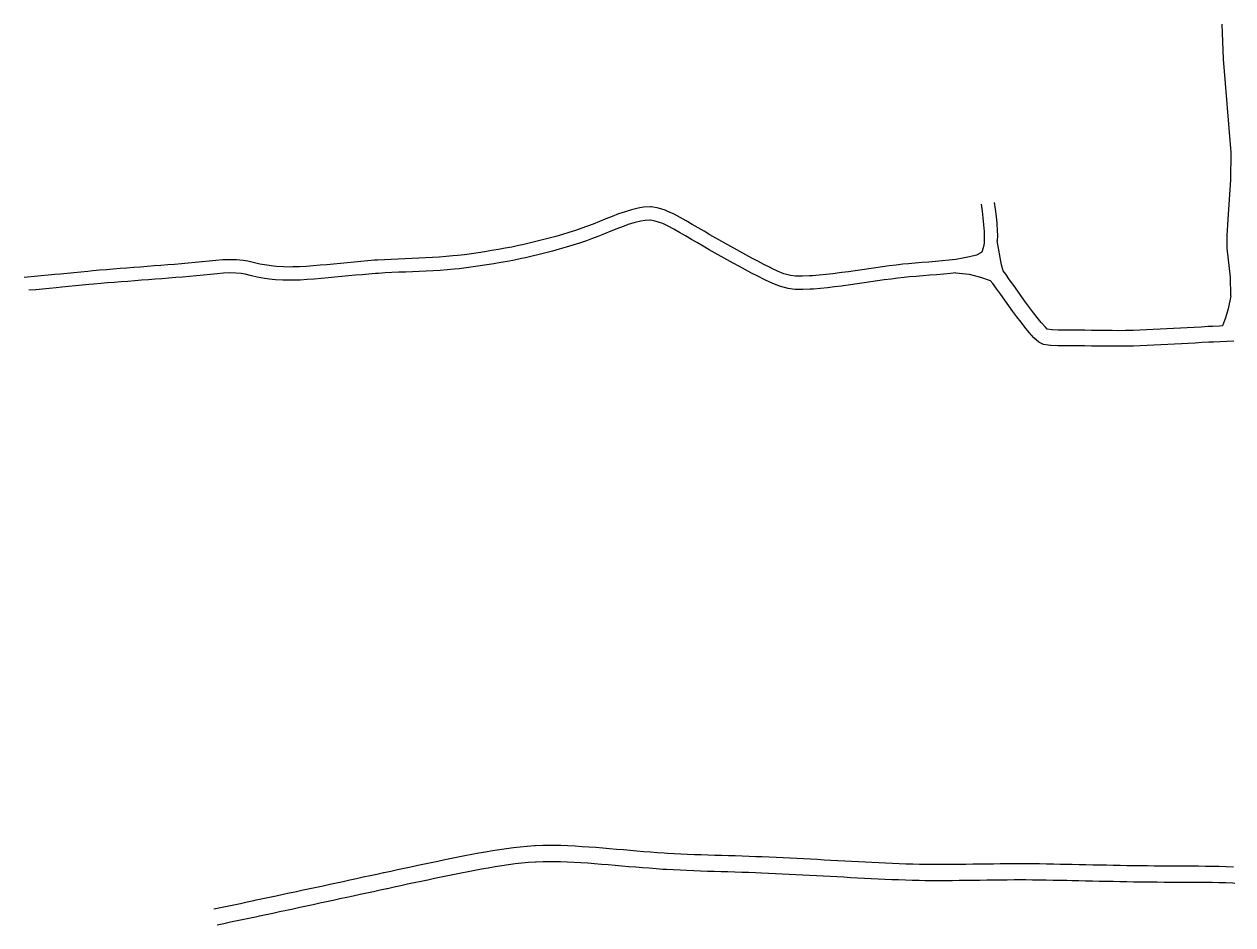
# Model space of a CAD drawing. Extents: x 563510 to 564800, y 3598549 to 3601000.
# Drawn here: x 563751.5 to 563927.9, y 3599613.4 to 3599744.9 of the extents above; entities that cross this region are included whole.
import ezdxf

# ---------------------------------------------------------------- set-up
doc = ezdxf.new("R2010")
doc.units = 0
doc.layers.add('JT_JT', color=252, linetype='CONTINUOUS')

msp = doc.modelspace()

# ---------------------------------------------------------------- linework, layer by layer
at = {"layer": 'JT_JT', "linetype": 'CONTINUOUS'}
for points in [[(563927.6, 3599705.22), (563927.58, 3599707.98), (563927.09, 3599712.19), (563927.08, 3599713.98), (563927.2, 3599716.41), (563927.63, 3599722.14), (563927.66, 3599726.13), (563926.55, 3599739.79), (563926.36, 3599744.88)], [(563891.18, 3599718.62), (563891.31, 3599717.61), (563891.43, 3599716.61), (563891.53, 3599715.62), (563891.6, 3599714.63), (563891.61, 3599714), (563891.6, 3599713.01), (563891.56, 3599712.6), (563891.26, 3599711.63), (563891.14, 3599711.49), (563890.48, 3599711.18), (563889.49, 3599710.91), (563888.49, 3599710.71), (563887.5, 3599710.55), (563886.51, 3599710.43), (563885.51, 3599710.33), (563884.52, 3599710.24), (563883.53, 3599710.16), (563882.54, 3599710.09), (563881.55, 3599710.01), (563880.56, 3599709.92), (563879.76, 3599709.85), (563878.77, 3599709.73), (563877.78, 3599709.61), (563876.78, 3599709.47), (563875.79, 3599709.33), (563874.8, 3599709.19), (563873.81, 3599709.04), (563872.82, 3599708.9), (563871.83, 3599708.76), (563870.84, 3599708.62), (563870.53, 3599708.58), (563869.54, 3599708.46), (563868.55, 3599708.35), (563867.55, 3599708.25), (563866.55, 3599708.16), (563866.12, 3599708.13), (563865.12, 3599708.09), (563864.11, 3599708.11), (563863.37, 3599708.21), (563862.41, 3599708.46), (563861.48, 3599708.83), (563860.56, 3599709.27), (563860.38, 3599709.35), (563859.48, 3599709.81), (563858.59, 3599710.28), (563857.71, 3599710.75), (563856.83, 3599711.23), (563855.95, 3599711.71), (563855.08, 3599712.19), (563854.21, 3599712.68), (563853.34, 3599713.17), (563852.47, 3599713.66), (563851.6, 3599714.15), (563850.74, 3599714.65), (563849.87, 3599715.15), (563849.01, 3599715.65), (563849, 3599715.65), (563848.14, 3599716.17), (563847.27, 3599716.66), (563846.39, 3599717.14), (563845.48, 3599717.56), (563845.05, 3599717.73), (563844.09, 3599718.03), (563843.1, 3599718.2), (563842.92, 3599718.21), (563841.92, 3599718.17), (563841.14, 3599718.04), (563840.17, 3599717.81), (563839.22, 3599717.51), (563838.27, 3599717.18), (563837.34, 3599716.83), (563836.41, 3599716.46), (563835.48, 3599716.08), (563834.55, 3599715.71), (563833.61, 3599715.35), (563832.93, 3599715.1), (563831.98, 3599714.77), (563831.03, 3599714.47), (563830.07, 3599714.19), (563829.11, 3599713.91), (563828.14, 3599713.65), (563827.17, 3599713.39), (563826.2, 3599713.15), (563825.23, 3599712.91), (563824.26, 3599712.68), (563823.69, 3599712.56), (563822.71, 3599712.36), (563821.72, 3599712.17), (563820.74, 3599712), (563819.75, 3599711.83), (563818.77, 3599711.67), (563817.78, 3599711.52), (563816.79, 3599711.37), (563815.8, 3599711.24), (563814.8, 3599711.12), (563814.09, 3599711.05), (563813.1, 3599710.96), (563812.1, 3599710.89), (563811.1, 3599710.83), (563810.1, 3599710.78), (563809.11, 3599710.73), (563808.11, 3599710.69), (563807.11, 3599710.65), (563806.11, 3599710.6), (563805.11, 3599710.56), (563804.11, 3599710.51), (563803.11, 3599710.45), (563802.68, 3599710.42), (563801.68, 3599710.34), (563800.69, 3599710.26), (563799.69, 3599710.17), (563798.69, 3599710.07), (563797.7, 3599709.97), (563796.7, 3599709.88), (563795.71, 3599709.78), (563794.71, 3599709.69), (563793.71, 3599709.61), (563792.72, 3599709.54), (563791.72, 3599709.48), (563790.72, 3599709.45), (563790.36, 3599709.44), (563789.36, 3599709.46), (563788.36, 3599709.51), (563787.92, 3599709.55), (563786.93, 3599709.69), (563785.95, 3599709.88), (563785.16, 3599710.06), (563784.19, 3599710.28), (563783.51, 3599710.4), (563782.53, 3599710.5), (563781.53, 3599710.51), (563780.53, 3599710.47), (563779.53, 3599710.39), (563778.52, 3599710.29), (563777.52, 3599710.19), (563777.49, 3599710.19), (563776.49, 3599710.09), (563775.49, 3599710), (563774.49, 3599709.91), (563773.49, 3599709.83), (563772.5, 3599709.75), (563771.5, 3599709.67), (563770.51, 3599709.59), (563769.51, 3599709.51), (563768.51, 3599709.44), (563767.52, 3599709.36), (563766.52, 3599709.28), (563765.53, 3599709.21), (563764.53, 3599709.13), (563763.54, 3599709.05), (563762.54, 3599708.96), (563761.55, 3599708.88), (563760.81, 3599708.81), (563759.81, 3599708.71), (563758.81, 3599708.61), (563757.82, 3599708.51), (563756.82, 3599708.41), (563756.04, 3599708.33), (563755.04, 3599708.24), (563754.04, 3599708.15), (563753.05, 3599708.07), (563752.05, 3599707.98), (563751.54, 3599707.93)], [(563893.1, 3599718.87), (563893.23, 3599717.86), (563893.36, 3599716.83), (563893.46, 3599715.78), (563893.54, 3599714.72), (563893.56, 3599714.05), (563893.54, 3599713.26)], [(563887.48, 3599708.59), (563886.72, 3599708.5), (563885.69, 3599708.39), (563884.68, 3599708.31), (563883.68, 3599708.23), (563882.69, 3599708.15), (563881.71, 3599708.07), (563880.74, 3599707.99), (563879.96, 3599707.92), (563879, 3599707.81), (563878.03, 3599707.68), (563877.05, 3599707.55), (563876.07, 3599707.41), (563875.08, 3599707.27), (563874.09, 3599707.12), (563873.1, 3599706.98), (563872.1, 3599706.84), (563871.09, 3599706.7), (563870.78, 3599706.66), (563869.77, 3599706.53), (563868.75, 3599706.42), (563867.73, 3599706.31), (563866.7, 3599706.23), (563866.25, 3599706.2), (563865.15, 3599706.15), (563863.97, 3599706.17), (563863.01, 3599706.3), (563861.78, 3599706.63), (563860.69, 3599707.06), (563859.7, 3599707.52), (563859.51, 3599707.62), (563858.59, 3599708.09), (563857.68, 3599708.56), (563856.79, 3599709.04), (563855.9, 3599709.52), (563855.01, 3599710.01), (563854.14, 3599710.5), (563853.26, 3599710.99), (563852.39, 3599711.48), (563851.51, 3599711.97), (563850.64, 3599712.46), (563849.77, 3599712.96), (563848.9, 3599713.47), (563848.02, 3599713.98), (563848.02, 3599713.98), (563847.16, 3599714.49), (563846.32, 3599714.97), (563845.52, 3599715.4), (563844.73, 3599715.77), (563844.37, 3599715.91), (563843.62, 3599716.15), (563842.94, 3599716.26), (563842.83, 3599716.27), (563842.15, 3599716.24), (563841.53, 3599716.14), (563840.69, 3599715.93), (563839.82, 3599715.67), (563838.94, 3599715.36), (563838.04, 3599715.02), (563837.13, 3599714.66), (563836.2, 3599714.28), (563835.26, 3599713.91), (563834.3, 3599713.53), (563833.58, 3599713.27), (563832.58, 3599712.93), (563831.6, 3599712.62), (563830.61, 3599712.32), (563829.63, 3599712.04), (563828.64, 3599711.77), (563827.66, 3599711.51), (563826.67, 3599711.26), (563825.68, 3599711.02), (563824.68, 3599710.79), (563824.09, 3599710.66), (563823.08, 3599710.45), (563822.08, 3599710.26), (563821.07, 3599710.08), (563820.07, 3599709.91), (563819.07, 3599709.75), (563818.06, 3599709.6), (563817.06, 3599709.45), (563816.04, 3599709.31), (563815.02, 3599709.19), (563814.28, 3599709.11), (563813.25, 3599709.02), (563812.23, 3599708.95), (563811.21, 3599708.89), (563810.2, 3599708.84), (563809.19, 3599708.79), (563808.19, 3599708.75), (563807.19, 3599708.71), (563806.19, 3599708.67), (563805.2, 3599708.62), (563804.22, 3599708.57), (563803.24, 3599708.51), (563802.82, 3599708.48), (563801.84, 3599708.41), (563800.86, 3599708.32), (563799.87, 3599708.23), (563798.88, 3599708.14), (563797.89, 3599708.04), (563796.89, 3599707.94), (563795.89, 3599707.85), (563794.88, 3599707.76), (563793.86, 3599707.67), (563792.84, 3599707.6), (563791.81, 3599707.54), (563790.76, 3599707.51), (563790.37, 3599707.5), (563789.3, 3599707.52), (563788.2, 3599707.58), (563787.71, 3599707.62), (563786.61, 3599707.78), (563785.55, 3599707.98), (563784.72, 3599708.16), (563783.78, 3599708.38), (563783.22, 3599708.48), (563782.43, 3599708.56), (563781.57, 3599708.57), (563780.65, 3599708.53), (563779.7, 3599708.46), (563778.72, 3599708.36), (563777.71, 3599708.26), (563777.69, 3599708.25), (563776.67, 3599708.15), (563775.66, 3599708.06), (563774.66, 3599707.98), (563773.65, 3599707.89), (563772.65, 3599707.81), (563771.65, 3599707.73), (563770.66, 3599707.66), (563769.66, 3599707.58), (563768.66, 3599707.5), (563767.67, 3599707.42), (563766.67, 3599707.35), (563765.68, 3599707.27), (563764.69, 3599707.19), (563763.69, 3599707.11), (563762.71, 3599707.03), (563761.72, 3599706.94), (563760.99, 3599706.88), (563760, 3599706.78), (563759.01, 3599706.68), (563758.02, 3599706.58), (563757.02, 3599706.48), (563756.22, 3599706.4), (563755.21, 3599706.31), (563754.21, 3599706.22), (563753.22, 3599706.13), (563752.24, 3599706.05)], [(563894.4, 3599708.87), (563894.13, 3599709.75), (563893.54, 3599713.26)], [(563887.48, 3599708.59), (563889.42, 3599708.41), (563891.1, 3599707.98), (563892.5, 3599707.48)], [(563926.38, 3599700.84), (563925.95, 3599700.82), (563924.95, 3599700.77), (563924.27, 3599700.74), (563923.26, 3599700.68), (563922.26, 3599700.63), (563921.26, 3599700.57), (563920.26, 3599700.51), (563919.27, 3599700.46), (563918.27, 3599700.4), (563917.28, 3599700.35), (563916.29, 3599700.3), (563915.3, 3599700.26), (563914.32, 3599700.22), (563913.34, 3599700.19), (563912.36, 3599700.16), (563912.25, 3599700.16), (563911.27, 3599700.15), (563910.29, 3599700.16), (563909.3, 3599700.16), (563908.3, 3599700.18), (563907.3, 3599700.19), (563906.3, 3599700.21), (563905.3, 3599700.22), (563904.29, 3599700.23), (563903.36, 3599700.24), (563902.4, 3599700.24), (563901.52, 3599700.28), (563901.48, 3599700.28), (563900.87, 3599700.37), (563900.82, 3599700.38), (563900.56, 3599700.65), (563899.95, 3599701.34), (563899.36, 3599702.06), (563898.82, 3599702.76), (563898.24, 3599703.53), (563897.66, 3599704.32), (563897.08, 3599705.12), (563896.51, 3599705.92), (563895.93, 3599706.74), (563895.34, 3599707.56), (563894.76, 3599708.38), (563894.4, 3599708.87)], [(563928.06, 3599698.63), (563927.06, 3599698.59), (563926.06, 3599698.54), (563925.06, 3599698.49), (563924.39, 3599698.46), (563923.39, 3599698.4), (563922.39, 3599698.35), (563921.39, 3599698.29), (563920.39, 3599698.23), (563919.39, 3599698.18), (563918.4, 3599698.12), (563917.4, 3599698.07), (563916.4, 3599698.02), (563915.4, 3599697.97), (563914.4, 3599697.93), (563913.4, 3599697.9), (563912.4, 3599697.88), (563912.28, 3599697.88), (563911.28, 3599697.87), (563910.28, 3599697.87), (563909.27, 3599697.88), (563908.27, 3599697.89), (563907.27, 3599697.91), (563906.27, 3599697.92), (563905.27, 3599697.94), (563904.27, 3599697.95), (563903.35, 3599697.96), (563902.36, 3599697.96), (563901.36, 3599698), (563901.31, 3599698), (563900.3, 3599698.15), (563899.58, 3599698.46), (563898.86, 3599699.11), (563898.2, 3599699.87), (563897.57, 3599700.65), (563897, 3599701.37), (563896.4, 3599702.17), (563895.81, 3599702.97), (563895.23, 3599703.79), (563894.64, 3599704.6), (563894.06, 3599705.42), (563893.48, 3599706.23), (563892.9, 3599707.05), (563892.5, 3599707.48)], [(563927.6, 3599705.22), (563927.2, 3599703.33), (563926.85, 3599702), (563926.38, 3599700.84)], [(563779.2, 3599615.75), (563780.18, 3599615.95), (563781.16, 3599616.16), (563782.13, 3599616.36), (563783.11, 3599616.57), (563784.09, 3599616.78), (563785.06, 3599616.98), (563785.4, 3599617.06), (563786.38, 3599617.26), (563787.35, 3599617.47), (563788.33, 3599617.68), (563789.31, 3599617.89), (563790.28, 3599618.1), (563791.26, 3599618.31), (563792.24, 3599618.52), (563793.21, 3599618.73), (563794.19, 3599618.94), (563795.17, 3599619.15), (563796.15, 3599619.36), (563797.12, 3599619.57), (563798.1, 3599619.78), (563799.08, 3599619.99), (563800.05, 3599620.21), (563801.03, 3599620.42), (563802.01, 3599620.63), (563802.99, 3599620.84), (563803.97, 3599621.05), (563804.06, 3599621.07), (563805.04, 3599621.28), (563806.02, 3599621.49), (563807, 3599621.7), (563807.98, 3599621.92), (563808.96, 3599622.12), (563809.94, 3599622.33), (563810.93, 3599622.54), (563811.91, 3599622.75), (563812.9, 3599622.95), (563813.88, 3599623.15), (563814.87, 3599623.35), (563815.86, 3599623.55), (563816.86, 3599623.74), (563817.86, 3599623.92), (563818.86, 3599624.1), (563819.86, 3599624.27), (563820.88, 3599624.43), (563821.9, 3599624.58), (563822.92, 3599624.72), (563823.9, 3599624.83), (563824.94, 3599624.93), (563826.01, 3599625.01), (563826.13, 3599625.01), (563827.2, 3599625.05), (563828.25, 3599625.06), (563828.82, 3599625.06), (563829.86, 3599625.04), (563830.89, 3599625), (563831.92, 3599624.95), (563832.94, 3599624.89), (563833.95, 3599624.82), (563834.96, 3599624.75), (563835.97, 3599624.67), (563836.97, 3599624.58), (563837.98, 3599624.5), (563838.97, 3599624.41), (563839.97, 3599624.33), (563840.96, 3599624.24), (563841.95, 3599624.16), (563842.94, 3599624.08), (563843.93, 3599624), (563844.91, 3599623.94), (563845.39, 3599623.91), (563846.37, 3599623.85), (563847.35, 3599623.8), (563848.34, 3599623.76), (563849.33, 3599623.72), (563850.32, 3599623.68), (563851.32, 3599623.65), (563852.31, 3599623.62), (563853.31, 3599623.59), (563854.31, 3599623.56), (563855.31, 3599623.53), (563856.31, 3599623.5), (563857.32, 3599623.46), (563858.32, 3599623.43), (563859.25, 3599623.39), (563860.26, 3599623.35), (563861.26, 3599623.31), (563862.27, 3599623.26), (563863.27, 3599623.21), (563864.27, 3599623.16), (563865.27, 3599623.1), (563866.27, 3599623.05), (563867.28, 3599623), (563868.27, 3599622.94), (563869.27, 3599622.88), (563870.27, 3599622.83), (563871.27, 3599622.77), (563872.27, 3599622.72), (563873.26, 3599622.67), (563874.26, 3599622.62), (563875.25, 3599622.56), (563876.25, 3599622.52), (563877.24, 3599622.47), (563878.23, 3599622.43), (563879.22, 3599622.39), (563880.21, 3599622.35), (563881.19, 3599622.32), (563882.18, 3599622.3), (563883.02, 3599622.28), (563884.01, 3599622.27), (563884.99, 3599622.27), (563885.98, 3599622.27), (563886.97, 3599622.28), (563887.96, 3599622.29), (563888.96, 3599622.3), (563889.95, 3599622.32), (563890.95, 3599622.33), (563891.95, 3599622.35), (563892.96, 3599622.36), (563893.96, 3599622.38), (563894.97, 3599622.38), (563895.98, 3599622.39), (563896.68, 3599622.39), (563897.69, 3599622.39), (563898.7, 3599622.38), (563899.71, 3599622.37), (563900.72, 3599622.35), (563901.72, 3599622.33), (563902.72, 3599622.31), (563903.73, 3599622.29), (563904.47, 3599622.28), (563905.47, 3599622.25), (563906.47, 3599622.23), (563907.47, 3599622.21), (563908.47, 3599622.19), (563909.47, 3599622.17), (563910.46, 3599622.15), (563911.46, 3599622.13), (563912.46, 3599622.11), (563913.45, 3599622.09), (563914.45, 3599622.08), (563915.44, 3599622.07), (563916.44, 3599622.05), (563916.9, 3599622.05), (563917.89, 3599622.04), (563918.89, 3599622.04), (563919.88, 3599622.04), (563920.89, 3599622.04), (563921.89, 3599622.03), (563922.9, 3599622.03), (563923.91, 3599622.02), (563924.92, 3599622), (563925.93, 3599621.98), (563926.95, 3599621.96), (563927.98, 3599621.92)], [(563779.69, 3599613.44), (563780.66, 3599613.64), (563781.64, 3599613.85), (563782.62, 3599614.05), (563783.6, 3599614.26), (563784.58, 3599614.47), (563785.56, 3599614.67), (563785.89, 3599614.75), (563786.87, 3599614.95), (563787.84, 3599615.16), (563788.82, 3599615.37), (563789.8, 3599615.58), (563790.78, 3599615.79), (563791.76, 3599616), (563792.73, 3599616.21), (563793.71, 3599616.42), (563794.69, 3599616.63), (563795.67, 3599616.84), (563796.64, 3599617.05), (563797.62, 3599617.26), (563798.6, 3599617.48), (563799.57, 3599617.69), (563800.55, 3599617.9), (563801.53, 3599618.11), (563802.51, 3599618.32), (563803.49, 3599618.53), (563804.46, 3599618.74), (563804.56, 3599618.76), (563805.54, 3599618.97), (563806.52, 3599619.19), (563807.49, 3599619.4), (563808.47, 3599619.61), (563809.45, 3599619.81), (563810.43, 3599620.02), (563811.41, 3599620.23), (563812.39, 3599620.44), (563813.37, 3599620.64), (563814.35, 3599620.84), (563815.33, 3599621.04), (563816.31, 3599621.23), (563817.3, 3599621.42), (563818.28, 3599621.6), (563819.26, 3599621.77), (563820.25, 3599621.94), (563821.24, 3599622.1), (563822.22, 3599622.25), (563823.21, 3599622.38), (563824.15, 3599622.48), (563825.14, 3599622.58), (563826.14, 3599622.65), (563826.25, 3599622.65), (563827.25, 3599622.69), (563828.25, 3599622.7), (563828.79, 3599622.7), (563829.79, 3599622.68), (563830.79, 3599622.64), (563831.79, 3599622.59), (563832.79, 3599622.53), (563833.79, 3599622.46), (563834.78, 3599622.39), (563835.78, 3599622.31), (563836.78, 3599622.23), (563837.77, 3599622.15), (563838.77, 3599622.06), (563839.77, 3599621.97), (563840.77, 3599621.89), (563841.76, 3599621.81), (563842.76, 3599621.73), (563843.76, 3599621.65), (563844.75, 3599621.58), (563845.25, 3599621.55), (563846.24, 3599621.49), (563847.24, 3599621.44), (563848.24, 3599621.4), (563849.24, 3599621.36), (563850.24, 3599621.32), (563851.24, 3599621.29), (563852.24, 3599621.26), (563853.24, 3599621.23), (563854.24, 3599621.2), (563855.24, 3599621.17), (563856.24, 3599621.13), (563857.24, 3599621.1), (563858.24, 3599621.07), (563859.15, 3599621.03), (563860.15, 3599620.99), (563861.15, 3599620.95), (563862.15, 3599620.9), (563863.15, 3599620.85), (563864.15, 3599620.8), (563865.15, 3599620.75), (563866.15, 3599620.69), (563867.15, 3599620.64), (563868.14, 3599620.58), (563869.14, 3599620.53), (563870.14, 3599620.47), (563871.14, 3599620.42), (563872.14, 3599620.36), (563873.14, 3599620.31), (563874.14, 3599620.26), (563875.14, 3599620.21), (563876.13, 3599620.16), (563877.13, 3599620.11), (563878.13, 3599620.07), (563879.13, 3599620.03), (563880.13, 3599619.99), (563881.13, 3599619.96), (563882.13, 3599619.94), (563882.99, 3599619.92), (563883.99, 3599619.91), (563884.99, 3599619.91), (563885.99, 3599619.91), (563886.99, 3599619.92), (563887.99, 3599619.93), (563888.99, 3599619.94), (563889.99, 3599619.96), (563890.99, 3599619.97), (563891.99, 3599619.99), (563892.99, 3599620), (563893.99, 3599620.02), (563894.99, 3599620.02), (563895.99, 3599620.03), (563896.68, 3599620.03), (563897.68, 3599620.03), (563898.68, 3599620.02), (563899.68, 3599620.01), (563900.68, 3599619.99), (563901.68, 3599619.97), (563902.68, 3599619.95), (563903.68, 3599619.93), (563904.42, 3599619.92), (563905.42, 3599619.89), (563906.42, 3599619.87), (563907.42, 3599619.85), (563908.42, 3599619.83), (563909.42, 3599619.81), (563910.42, 3599619.79), (563911.42, 3599619.77), (563912.42, 3599619.75), (563913.42, 3599619.73), (563914.42, 3599619.72), (563915.42, 3599619.7), (563916.42, 3599619.69), (563916.88, 3599619.69), (563917.88, 3599619.68), (563918.88, 3599619.68), (563919.88, 3599619.68), (563920.88, 3599619.67), (563921.88, 3599619.67), (563922.88, 3599619.67), (563923.88, 3599619.66), (563924.88, 3599619.64), (563925.88, 3599619.62), (563926.88, 3599619.6), (563927.88, 3599619.56), (563928.22, 3599619.54)]]:
    msp.add_lwpolyline(points, dxfattribs=at)

doc.saveas('drawing.dxf')
